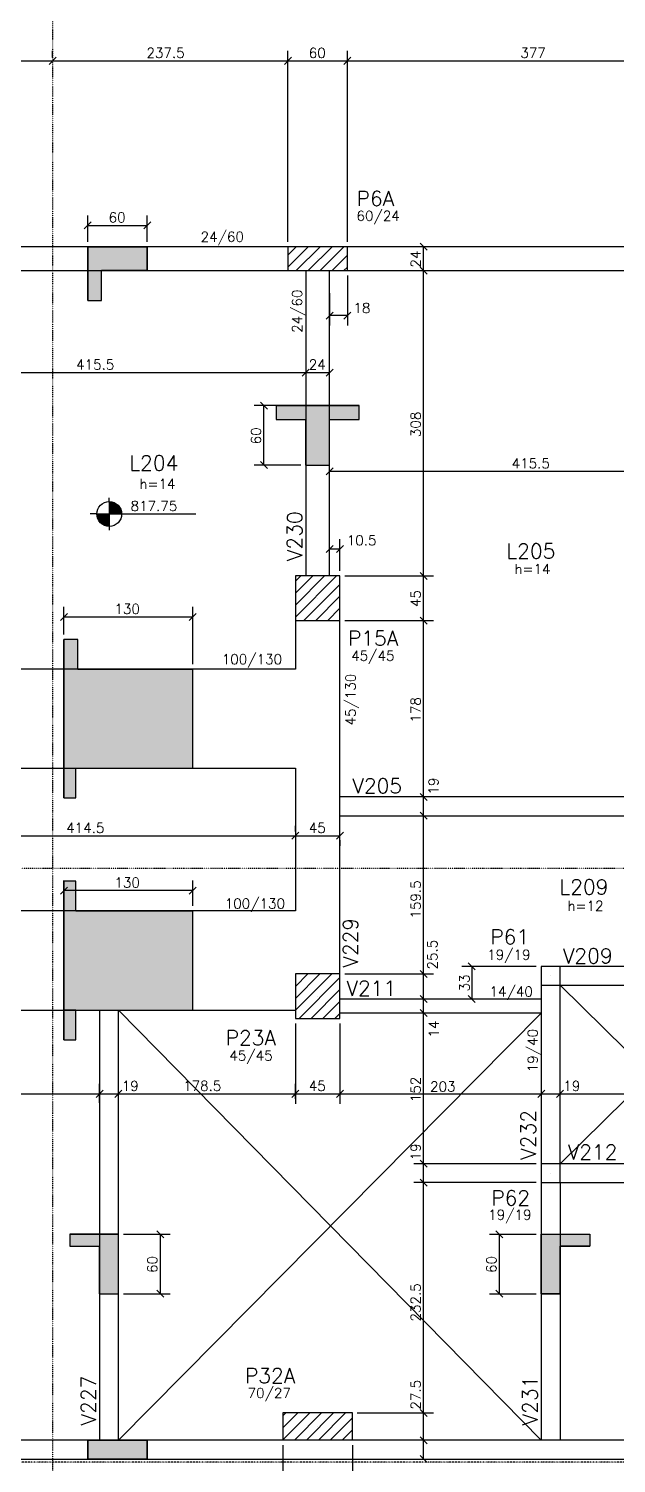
# Model space of a CAD drawing. Extents: x 938 to 7122, y 589 to 4089.
# Drawn here: x 3461 to 4054, y 1782 to 3230 of the extents above; entities that cross this region are included whole.
import ezdxf

# ---------------------------------------------------------------- set-up
doc = ezdxf.new("R2010")
doc.units = 0
doc.header["$MEASUREMENT"] = 0
doc.linetypes.add('ESTILO_TQS_0003', pattern=[1.5, 0.5, -0.4, 0.1, -0.5])
doc.linetypes.add('ESTILO_TQS_0004', pattern=[2, 0.5, -0.4, 0.1, -0.4, 0.1, -0.5])
for name, color, linetype in [('1', 1, 'CONTINUOUS'), ('2', 2, 'CONTINUOUS'), ('3', 3, 'CONTINUOUS'), ('4', 4, 'CONTINUOUS'), ('6', 6, 'CONTINUOUS'), ('7', 7, 'CONTINUOUS'), ('8', 8, 'CONTINUOUS'), ('9', 9, 'CONTINUOUS')]:
    doc.layers.add(name, color=color, linetype=linetype)
doc.styles.get("Standard").update_dxf_attribs({"font": 'ROMANS.SHX'})

msp = doc.modelspace()

# ---------------------------------------------------------------- linework, layer by layer
at = {"layer": '1', "linetype": 'Continuous'}
for p, q in [((3996.7985, 2084.4455), (4179.7985, 2264.4455)), ((3996.7985, 2264.4455), (4179.7985, 2084.4455)), ((3996.7985, 2084.4455), (4179.7985, 2264.4455)), ((3996.7985, 2264.4455), (4179.7985, 2084.4455)), ((3551.298508, 2239.4455), (3977.7985, 1805.4455)), ((3551.298508, 1805.4455), (3977.7985, 2236.415879))]:
    msp.add_line(p, q, dxfattribs=at)
at = {"layer": '2', "linetype": 'Continuous'}
for p, q in [((3481.262966, 3193.543535), (3488.334034, 3200.614603)), ((3481.262966, 3193.543535), (3488.334034, 3200.614603)), ((3718.762966, 3193.543535), (3725.834034, 3200.614603)), ((3718.762966, 3193.543535), (3725.834034, 3200.614603)), ((3778.762966, 3193.543535), (3785.834034, 3200.614603)), ((3778.762966, 3193.543535), (3785.834034, 3200.614603)), ((3516.825745, 3027.510296), (3523.896813, 3034.581364)), ((3576.825745, 3027.510296), (3583.896813, 3034.581364)), ((3862.709503, 3005.909966), (3855.638436, 3012.981034)), ((3520.361279, 3009.4455), (3520.361279, 3009.4455)), ((3580.361279, 3009.4455), (3580.361279, 3009.4455)), ((3752.2985, 2997.4455), (3752.2985, 2997.4455)), ((3862.709503, 2981.909966), (3855.638436, 2988.981034)), ((3862.709503, 2981.909966), (3855.638436, 2988.981034)), ((3767.834034, 2943.63416), (3760.762966, 2936.563093)), ((3785.834034, 2943.63416), (3778.762966, 2936.563093)), ((3736.762966, 2879.080579), (3743.834034, 2886.151646)), ((3736.762966, 2879.080579), (3743.834034, 2886.151646)), ((3760.762966, 2879.080579), (3767.834034, 2886.151646)), ((3701.656486, 2845.660433), (3694.585419, 2852.731501)), ((3701.656486, 2785.660433), (3694.585419, 2792.731501)), ((3760.762966, 2779.44675), (3767.834034, 2786.517818)), ((3767.834034, 2708.070411), (3760.762966, 2700.999343)), ((3778.334034, 2708.070411), (3771.262966, 2700.999343)), ((3862.709503, 2673.909966), (3855.638436, 2680.981034)), ((3862.709503, 2673.909966), (3855.638436, 2680.981034)), ((3752.2985, 2654.9455), (3752.2985, 2654.9455)), ((3492.720403, 2632.599756), (3499.791471, 2639.670824)), ((3622.720403, 2632.599756), (3629.791471, 2639.670824)), ((3862.709503, 2628.909966), (3855.638436, 2635.981034)), ((3862.709503, 2628.909966), (3855.638436, 2635.981034)), ((3496.255937, 2613.4455), (3496.255937, 2613.4455)), ((3626.255937, 2583.4455), (3626.255937, 2583.4455)), ((3862.709503, 2450.909966), (3855.638436, 2457.981034)), ((3862.709503, 2450.909966), (3855.638436, 2457.981034)), ((3862.709503, 2431.909966), (3855.638436, 2438.981034)), ((3862.709503, 2431.909966), (3855.638436, 2438.981034)), ((3726.262966, 2411.713912), (3733.334034, 2418.78498)), ((3726.262966, 2411.713912), (3733.334034, 2418.78498)), ((3726.262966, 2411.713912), (3733.334034, 2418.78498)), ((3771.262966, 2411.713912), (3778.334034, 2418.78498)), ((3499.791471, 2363.572003), (3492.720403, 2356.500936)), ((3629.791471, 2363.572003), (3622.720403, 2356.500936)), ((3904.272095, 2286.981034), (3911.343162, 2279.909966)), ((3862.709503, 2272.409966), (3855.638436, 2279.481034)), ((3862.709503, 2272.409966), (3855.638436, 2279.481034)), ((3987.2985, 2273.9455), (3987.2985, 2273.9455)), ((3752.2985, 2253.4455), (3752.2985, 2253.4455)), ((3862.709503, 2246.980345), (3855.638436, 2254.051413)), ((3862.709503, 2246.980345), (3855.638436, 2254.051413)), ((3904.272095, 2254.051413), (3911.343162, 2246.980345)), ((3862.709503, 2232.880345), (3855.638436, 2239.951413)), ((3862.709503, 2232.880345), (3855.638436, 2239.951413)), ((3528.762974, 2151.385638), (3535.834042, 2158.456706)), ((3528.762974, 2151.385638), (3535.834042, 2158.456706)), ((3547.762974, 2151.385638), (3554.834042, 2158.456706)), ((3547.762974, 2151.385638), (3554.834042, 2158.456706)), ((3726.262966, 2151.385638), (3733.334034, 2158.456706)), ((3726.262966, 2151.385638), (3733.334034, 2158.456706)), ((3726.262966, 2151.385638), (3733.334034, 2158.456706)), ((3771.262966, 2151.385638), (3778.334034, 2158.456706)), ((3771.262966, 2151.385638), (3778.334034, 2158.456706)), ((3974.262966, 2151.385638), (3981.334034, 2158.456706)), ((3974.262966, 2151.385638), (3981.334034, 2158.456706)), ((3993.262966, 2151.385638), (4000.334034, 2158.456706)), ((3993.262966, 2151.385638), (4000.334034, 2158.456706)), ((3862.709503, 2080.909966), (3855.638436, 2087.981034)), ((3862.709503, 2080.909966), (3855.638436, 2087.981034)), ((3987.2985, 2074.9455), (3987.2985, 2074.9455)), ((3862.709503, 2061.909966), (3855.638436, 2068.981034)), ((3862.709503, 2061.909966), (3855.638436, 2068.981034)), ((3589.921487, 2016.71618), (3596.992554, 2009.645113)), ((3932.104454, 2016.71618), (3939.175521, 2009.645113)), ((3589.921487, 1956.71618), (3596.992554, 1949.645113)), ((3932.104454, 1956.71618), (3939.175521, 1949.645113)), ((3862.709503, 1829.409966), (3855.638436, 1836.481034)), ((3862.709503, 1829.409966), (3855.638436, 1836.481034)), ((3752.2985, 1819.4455), (3752.2985, 1819.4455)), ((3862.709503, 1801.909966), (3855.638436, 1808.981034)), ((3862.709503, 1801.909966), (3855.638436, 1808.981034)), ((3520.361279, 1786.4455), (3520.361279, 1786.4455)), ((3580.361279, 1786.4455), (3580.361279, 1786.4455)), ((3862.709503, 1782.909966), (3855.638436, 1789.981034))]:
    msp.add_line(p, q, dxfattribs=at)
at = {"layer": '2', "linetype": 'ESTILO_TQS_0003'}
msp.add_line((5334.295499, 1783.447249), (1863.811791, 1783.432074), dxfattribs=at)
at = {"layer": '3', "linetype": 'Continuous'}
for p, q in [((3722.2985, 2989.028768), (3742.715232, 3009.4455)), ((3722.2985, 3001.049583), (3730.694417, 3009.4455)), ((3730.736047, 2985.4455), (3754.736047, 3009.4455)), ((3742.756863, 2985.4455), (3766.756863, 3009.4455)), ((3754.777678, 2985.4455), (3778.777678, 3009.4455)), ((3766.798493, 2985.4455), (3782.2985, 3000.945507)), ((3778.819308, 2985.4455), (3782.2985, 2988.924692)), ((3542.023391, 2752.433951), (3542.023391, 2756.194066)), ((3542.023391, 2752.433951), (3542.023391, 2727.433951)), ((3542.023391, 2751.826603), (3545.872516, 2751.826603)), ((3542.023391, 2751.033754), (3547.771854, 2751.033754)), ((3542.023391, 2750.240905), (3549.095649, 2750.240905)), ((3529.523391, 2739.933951), (3522.888019, 2739.933951)), ((3542.023343, 2739.141149), (3529.523343, 2739.141149)), ((3529.523391, 2739.933951), (3554.523391, 2739.933951)), ((3542.023343, 2738.3483), (3529.624337, 2738.3483)), ((3542.023343, 2737.555451), (3529.751701, 2737.555451)), ((3542.023343, 2736.762602), (3529.932326, 2736.762602)), ((3542.023343, 2735.969801), (3530.168599, 2735.969801)), ((3542.023391, 2749.448044), (3550.13091, 2749.448044)), ((3542.023391, 2748.655255), (3550.97825, 2748.655255)), ((3542.023391, 2747.862406), (3551.687259, 2747.862406)), ((3542.023391, 2747.069545), (3552.286595, 2747.069545)), ((3542.023391, 2746.276696), (3552.794618, 2746.276696)), ((3542.023391, 2745.483847), (3553.223771, 2745.483847)), ((3542.023391, 2744.690998), (3553.58283, 2744.690998)), ((3542.023391, 2743.898148), (3553.878135, 2743.898148)), ((3542.023391, 2743.105347), (3554.114408, 2743.105347)), ((3542.023391, 2742.312498), (3554.294986, 2742.312498)), ((3542.023391, 2741.519649), (3554.422397, 2741.519649)), ((3542.023391, 2740.7268), (3554.523391, 2740.7268)), ((3554.523391, 2739.933951), (3629.301933, 2739.933951)), ((3542.023343, 2735.176904), (3530.463905, 2735.176904)), ((3542.023343, 2734.384103), (3530.822963, 2734.384103)), ((3542.023343, 2733.591254), (3531.252116, 2733.591254)), ((3542.023343, 2732.798405), (3531.760139, 2732.798405)), ((3542.023343, 2732.005556), (3532.359523, 2732.005556)), ((3542.023343, 2731.212754), (3533.068484, 2731.212754)), ((3542.023343, 2730.419845), (3533.915824, 2730.419845)), ((3542.023343, 2729.627044), (3534.951085, 2729.627044)), ((3542.023343, 2728.834195), (3536.274881, 2728.834195)), ((3542.023343, 2728.041346), (3538.174266, 2728.041346)), ((3542.023391, 2727.433951), (3542.023391, 2723.746943)), ((3729.7985, 2635.90431), (3771.33969, 2677.4455)), ((3729.7985, 2647.925125), (3759.318875, 2677.4455)), ((3729.7985, 2659.94594), (3747.29806, 2677.4455)), ((3729.7985, 2671.966755), (3735.277245, 2677.4455)), ((3738.360506, 2632.4455), (3774.7985, 2668.883494)), ((3750.381321, 2632.4455), (3774.7985, 2656.862679)), ((3762.402136, 2632.4455), (3774.7985, 2644.841864)), ((3774.422952, 2632.4455), (3774.7985, 2632.821048)), ((3729.7985, 2239.217405), (3766.526595, 2275.9455)), ((3729.7985, 2251.238221), (3754.505779, 2275.9455)), ((3729.7985, 2263.259036), (3742.484964, 2275.9455)), ((3729.7985, 2275.279851), (3730.464149, 2275.9455)), ((3733.54741, 2230.9455), (3774.7985, 2272.19659)), ((3745.568225, 2230.9455), (3774.7985, 2260.175775)), ((3757.589041, 2230.9455), (3774.7985, 2248.154959)), ((3977.7985, 2250.515879), (3774.7985, 2250.515879)), ((3532.298508, 2239.4455), (3532.298508, 1805.4455)), ((3551.298508, 1805.4455), (3551.298508, 2239.4455)), ((3769.609856, 2230.9455), (3774.7985, 2236.134144)), ((3977.7985, 2236.415879), (3774.7985, 2236.415879)), ((3977.7985, 2065.4455), (3977.7985, 1805.4455)), ((3996.7985, 2065.4455), (3996.7985, 1805.4455)), ((3717.2985, 1805.9455), (3744.25513, 1832.9455)), ((3717.2985, 1818.009686), (3732.234314, 1832.9455)), ((3717.2985, 1830.030501), (3720.213499, 1832.9455)), ((3729.275945, 1805.9455), (3756.275945, 1832.9455)), ((3741.29676, 1805.9455), (3768.29676, 1832.9455)), ((3753.317575, 1805.9455), (3780.317575, 1832.9455)), ((3765.338391, 1805.9455), (3787.2985, 1827.905609)), ((3777.359206, 1805.9455), (3787.2985, 1815.884794))]:
    msp.add_line(p, q, dxfattribs=at)
for points in [[(3722.2985, 3009.4455), (3345.2985, 3009.4455)], [(4159.2985, 3009.4455), (3782.2985, 3009.4455)], [(3345.2985, 2985.4455), (3722.2985, 2985.4455)], [(3740.2985, 2985.4455), (3740.2985, 2677.4455)], [(3764.2985, 2677.4455), (3764.2985, 2985.4455)], [(3782.2985, 2985.4455), (4159.2985, 2985.4455)], [(3729.7985, 2632.4455), (3729.7985, 2583.4455)], [(3774.7985, 2533.4455), (3774.7985, 2632.4455)], [(3729.7985, 2583.4455), (3324.7985, 2583.4455)], [(3774.7985, 2454.4455), (3774.7985, 2533.4455)], [(3315.2985, 2483.4455), (3729.7985, 2483.4455)], [(3729.7985, 2483.4455), (3729.7985, 2444.9455)], [(4179.7985, 2454.4455), (3774.7985, 2454.4455)], [(3774.7985, 2435.4455), (3774.7985, 2454.4455)], [(3729.7985, 2444.9455), (3729.7985, 2339.4455)], [(3774.7985, 2435.4455), (4179.7985, 2435.4455)], [(3774.7985, 2289.4455), (3774.7985, 2435.4455)], [(3729.7985, 2339.4455), (3315.2985, 2339.4455)], [(3774.7985, 2275.9455), (3774.7985, 2289.4455)], [(4179.7985, 2283.4455), (3996.7985, 2283.4455)], [(3977.7985, 2264.4455), (3977.7985, 2084.4455)], [(3996.7985, 2084.4455), (3996.7985, 2264.4455)], [(3996.7985, 2264.4455), (4179.7985, 2264.4455)], [(3315.2985, 2239.4455), (3729.7985, 2239.4455)], [(4179.7985, 2084.4455), (3996.7985, 2084.4455)], [(3996.7985, 2065.4455), (4179.7985, 2065.4455)], [(3717.2985, 1805.4455), (3355.2985, 1805.4455)], [(3717.2985, 1805.9455), (3717.2985, 1805.4455)], [(3787.2985, 1805.4455), (3787.2985, 1805.9455)], [(4179.7985, 1805.4455), (3787.2985, 1805.4455)], [(3275.2985, 1786.4455), (3752.2985, 1786.4455)], [(3752.2985, 1786.4455), (4179.7985, 1786.4455)]]:
    msp.add_lwpolyline(points, dxfattribs=at)
msp.add_circle((3542.023391, 2739.933951), 12.5, dxfattribs=at)
at = {"layer": '6', "linetype": 'Continuous'}
for p, q in [((3520.361279, 2985.4455), (3520.361279, 3009.4455)), ((3520.361279, 3009.4455), (3580.361279, 3009.4455)), ((3580.361279, 3009.4455), (3580.361279, 2985.4455)), ((3520.361279, 2955.4455), (3520.361279, 2985.4455)), ((3534.361279, 2955.4455), (3534.361279, 2985.4455)), ((3580.361279, 2985.4455), (3534.361279, 2985.4455)), ((3710.2985, 2849.195967), (3740.2985, 2849.195967)), ((3740.2985, 2849.195967), (3764.2985, 2849.195967)), ((3764.2985, 2849.195967), (3794.2985, 2849.195967)), ((3710.2985, 2835.195967), (3740.2985, 2835.195967)), ((3740.2985, 2789.195967), (3740.2985, 2835.195967)), ((3764.2985, 2789.195967), (3764.2985, 2835.195967)), ((3764.2985, 2835.195967), (3794.2985, 2835.195967)), ((3740.2985, 2789.195967), (3764.2985, 2789.195967)), ((3496.255937, 2583.4455), (3496.255937, 2613.4455)), ((3510.255937, 2583.4455), (3510.255937, 2613.4455)), ((3496.255937, 2483.4455), (3496.255937, 2583.4455)), ((3510.255937, 2583.4455), (3626.255937, 2583.4455)), ((3626.255937, 2483.4455), (3626.255937, 2583.4455)), ((3496.255937, 2453.4455), (3496.255937, 2483.4455)), ((3508.255937, 2453.4455), (3508.255937, 2483.4455)), ((3508.255937, 2483.4455), (3626.255937, 2483.4455)), ((3496.255937, 2339.4455), (3496.255937, 2369.4455)), ((3508.255937, 2339.4455), (3508.255937, 2369.4455)), ((3496.255937, 2239.4455), (3496.255937, 2339.4455)), ((3508.255937, 2339.4455), (3626.255937, 2339.4455)), ((3626.255937, 2239.4455), (3626.255937, 2339.4455)), ((3496.255937, 2209.4455), (3496.255937, 2239.4455)), ((3508.255937, 2239.4455), (3626.255937, 2239.4455)), ((3508.255937, 2209.4455), (3508.255937, 2239.4455)), ((3502.298508, 2013.180647), (3532.298508, 2013.180647)), ((3532.298508, 2013.180647), (3551.298508, 2013.180647)), ((3551.298508, 2013.180647), (3551.298508, 2013.180647)), ((3551.298508, 2001.180647), (3551.298508, 2013.180647)), ((3977.7985, 2013.180647), (3977.7985, 2013.180647)), ((3977.7985, 2013.180647), (3996.7985, 2013.180647)), ((3977.7985, 2001.180647), (3977.7985, 2013.180647)), ((3996.7985, 2013.180647), (4026.7985, 2013.180647)), ((3502.298508, 2001.180647), (3532.298508, 2001.180647)), ((3532.298508, 1953.180647), (3532.298508, 2001.180647)), ((3551.298508, 1953.180647), (3551.298508, 2001.180647)), ((3551.298508, 2001.180647), (3551.298508, 2001.180647)), ((3977.7985, 1953.180647), (3977.7985, 2001.180647)), ((3977.7985, 2001.180647), (3977.7985, 2001.180647)), ((3996.7985, 1953.180647), (3996.7985, 2001.180647)), ((3996.7985, 2001.180647), (4026.7985, 2001.180647)), ((3532.298508, 1953.180647), (3551.298508, 1953.180647)), ((3977.7985, 1953.180647), (3996.7985, 1953.180647)), ((3520.361279, 1786.4455), (3520.361279, 1805.4455)), ((3520.361279, 1805.4455), (3580.361279, 1805.4455)), ((3580.361279, 1805.4455), (3580.361279, 1786.4455)), ((3580.361279, 1786.4455), (3520.361279, 1786.4455))]:
    msp.add_line(p, q, dxfattribs=at)
at = {"layer": '7', "linetype": 'Continuous'}
for points in [[(3722.2985, 2985.4455), (3782.2985, 2985.4455), (3782.2985, 3009.4455), (3722.2985, 3009.4455), (3722.2985, 2985.4455)], [(3729.7985, 2632.4455), (3774.7985, 2632.4455), (3774.7985, 2677.4455), (3729.7985, 2677.4455), (3729.7985, 2632.4455)], [(3729.7985, 2230.9455), (3774.7985, 2230.9455), (3774.7985, 2275.9455), (3729.7985, 2275.9455), (3729.7985, 2230.9455)], [(3977.7985, 2264.4455), (3996.7985, 2264.4455), (3996.7985, 2283.4455), (3977.7985, 2283.4455), (3977.7985, 2264.4455)], [(3977.7985, 2065.4455), (3996.7985, 2065.4455), (3996.7985, 2084.4455), (3977.7985, 2084.4455), (3977.7985, 2065.4455)], [(3717.2985, 1805.9455), (3787.2985, 1805.9455), (3787.2985, 1832.9455), (3717.2985, 1832.9455), (3717.2985, 1805.9455)]]:
    msp.add_lwpolyline(points, dxfattribs=at)
at = {"layer": '8', "linetype": 'Continuous'}
for p, q in [((3551.298508, 2001.180647), (3551.298508, 2013.180647)), ((3977.7985, 2001.180647), (3977.7985, 2013.180647))]:
    msp.add_line(p, q, dxfattribs=at)
for points in [[(3520.361279, 2955.4455), (3534.361279, 2955.4455), (3534.361279, 2985.4455), (3580.361279, 2985.4455), (3580.361279, 3009.4455), (3520.361279, 3009.4455), (3520.361279, 2955.4455)], [(3710.2985, 2849.195967), (3710.2985, 2835.195967), (3740.2985, 2835.195967), (3740.2985, 2789.195967), (3764.2985, 2789.195967), (3764.2985, 2835.195967), (3794.2985, 2835.195967), (3794.2985, 2849.195967), (3710.2985, 2849.195967)], [(3496.255937, 2453.4455), (3508.255937, 2453.4455), (3508.255937, 2483.4455), (3626.255937, 2483.4455), (3626.255937, 2583.4455), (3510.255937, 2583.4455), (3510.255937, 2613.4455), (3496.255937, 2613.4455), (3496.255937, 2453.4455)], [(3496.255937, 2239.4455), (3626.255937, 2239.4455), (3626.255937, 2339.4455), (3508.255937, 2339.4455), (3508.255937, 2369.4455), (3496.255937, 2369.4455), (3496.255937, 2239.4455)], [(3508.255937, 2239.4455), (3496.255937, 2239.4455), (3496.255937, 2209.4455), (3508.255937, 2209.4455), (3508.255937, 2239.4455)], [(3502.298508, 2013.180647), (3502.298508, 2001.180647), (3532.298508, 2001.180647), (3532.298508, 1953.180647), (3551.298508, 1953.180647), (3551.298508, 2001.180647), (3551.298508, 2013.180647), (3502.298508, 2013.180647)], [(4026.7985, 2013.180647), (4026.7985, 2001.180647), (3996.7985, 2001.180647), (3996.7985, 1953.180647), (3977.7985, 1953.180647), (3977.7985, 2001.180647), (3977.7985, 2013.180647), (4026.7985, 2013.180647)], [(3520.361279, 1786.4455), (3580.361279, 1786.4455), (3580.361279, 1805.4455), (3520.361279, 1805.4455), (3520.361279, 1786.4455)]]:
    msp.add_lwpolyline(points, dxfattribs=at)
for points in [[(3520.361279, 2955.4455), (3534.361279, 2955.4455), (3520.361279, 3009.4455)], [(3534.361279, 2955.4455), (3534.361279, 2985.4455), (3520.361279, 3009.4455)], [(3520.361279, 3009.4455), (3534.361279, 2985.4455), (3580.361279, 3009.4455)], [(3534.361279, 2985.4455), (3580.361279, 2985.4455), (3580.361279, 3009.4455)], [(3710.2985, 2849.195967), (3710.2985, 2835.195967), (3740.2985, 2835.195967)], [(3710.2985, 2849.195967), (3740.2985, 2835.195967), (3794.2985, 2849.195967)], [(3740.2985, 2835.195967), (3764.2985, 2835.195967), (3794.2985, 2849.195967)], [(3764.2985, 2835.195967), (3794.2985, 2835.195967), (3794.2985, 2849.195967)], [(3740.2985, 2789.195967), (3764.2985, 2789.195967), (3740.2985, 2835.195967)], [(3764.2985, 2789.195967), (3764.2985, 2835.195967), (3740.2985, 2835.195967)], [(3508.255937, 2483.4455), (3510.255937, 2613.4455), (3496.255937, 2613.4455)], [(3508.255937, 2483.4455), (3496.255937, 2613.4455), (3508.255937, 2453.4455)], [(3508.255937, 2453.4455), (3496.255937, 2613.4455), (3496.255937, 2453.4455)], [(3508.255937, 2483.4455), (3510.255937, 2583.4455), (3510.255937, 2613.4455)], [(3508.255937, 2483.4455), (3626.255937, 2483.4455), (3510.255937, 2583.4455)], [(3510.255937, 2583.4455), (3626.255937, 2483.4455), (3626.255937, 2583.4455)], [(3496.255937, 2239.4455), (3508.255937, 2339.4455), (3508.255937, 2369.4455)], [(3496.255937, 2239.4455), (3508.255937, 2369.4455), (3496.255937, 2369.4455)], [(3496.255937, 2239.4455), (3496.255937, 2369.4455), (3496.255937, 2239.4455)], [(3496.255937, 2239.4455), (3626.255937, 2239.4455), (3626.255937, 2339.4455)], [(3496.255937, 2239.4455), (3626.255937, 2339.4455), (3508.255937, 2339.4455)], [(3508.255937, 2239.4455), (3496.255937, 2239.4455), (3496.255937, 2209.4455)], [(3508.255937, 2239.4455), (3496.255937, 2209.4455), (3508.255937, 2209.4455)], [(3508.255937, 2239.4455), (3508.255937, 2209.4455), (3508.255937, 2239.4455)], [(3551.298508, 2013.180647), (3502.298508, 2013.180647), (3532.298508, 2001.180647)], [(3532.298508, 2001.180647), (3502.298508, 2013.180647), (3502.298508, 2001.180647)], [(3551.298508, 2013.180647), (3532.298508, 2001.180647), (3551.298508, 1953.180647)], [(3551.298508, 2013.180647), (3551.298508, 1953.180647), (3551.298508, 2001.180647)], [(3996.7985, 2001.180647), (3977.7985, 2001.180647), (4026.7985, 2013.180647)], [(4026.7985, 2013.180647), (3977.7985, 2001.180647), (3977.7985, 2013.180647)], [(3996.7985, 2001.180647), (4026.7985, 2013.180647), (4026.7985, 2001.180647)], [(3551.298508, 1953.180647), (3532.298508, 2001.180647), (3532.298508, 1953.180647)], [(3996.7985, 2001.180647), (3996.7985, 1953.180647), (3977.7985, 1953.180647)], [(3996.7985, 2001.180647), (3977.7985, 1953.180647), (3977.7985, 2001.180647)], [(3520.361279, 1786.4455), (3580.361279, 1786.4455), (3580.361279, 1805.4455)], [(3520.361279, 1786.4455), (3580.361279, 1805.4455), (3520.361279, 1805.4455)], [(3520.361279, 1786.4455), (3520.361279, 1805.4455), (3520.361279, 1786.4455)]]:
    msp.add_solid(points, dxfattribs=at)
at = {"layer": '9', "linetype": 'ESTILO_TQS_0004'}
for p, q in [((3484.7985, 3725.258725), (3484.7985, 1507.268327)), ((1386.105597, 2382.4455), (5564.015502, 2382.4455))]:
    msp.add_line(p, q, dxfattribs=at)
at = {"layer": '9', "linetype": 'Continuous'}
for p, q in [((3484.7985, 3200.392058), (3484.7985, 3207.079069)), ((3722.2985, 3014.4455), (3722.2985, 3207.079069)), ((3782.2985, 3014.4455), (3782.2985, 3207.079069)), ((3345.2985, 3197.079069), (3484.7985, 3197.079069)), ((3484.7985, 3197.079069), (3722.2985, 3197.079069)), ((3722.2985, 3197.079069), (3782.2985, 3197.079069)), ((3782.2985, 3197.079069), (4159.2985, 3197.079069)), ((3520.361279, 3014.4455), (3520.361279, 3041.04583)), ((3580.361279, 3014.4455), (3580.361279, 3041.04583)), ((3520.361279, 3031.04583), (3580.361279, 3031.04583)), ((3859.17397, 2985.4455), (3859.17397, 3009.4455)), ((3859.17397, 2677.4455), (3859.17397, 2985.4455)), ((3782.2985, 2980.4455), (3782.2985, 2930.098627)), ((3764.2985, 2962.79565), (3764.2985, 2930.098627)), ((3782.2985, 2940.098627), (3764.2985, 2940.098627)), ((3324.7985, 2882.616112), (3740.2985, 2882.616112)), ((3740.2985, 2882.616112), (3764.2985, 2882.616112)), ((3711.789705, 2849.195967), (3688.120953, 2849.195967)), ((3698.120953, 2789.195967), (3698.120953, 2849.195967)), ((3735.2985, 2789.195967), (3688.120953, 2789.195967)), ((3764.2985, 2771.588259), (3764.2985, 2792.982284)), ((3764.2985, 2782.982284), (4179.7985, 2782.982284)), ((3764.2985, 2700.832787), (3764.2985, 2714.534877)), ((3774.7985, 2682.4455), (3774.7985, 2714.534877)), ((3774.7985, 2704.534877), (3764.2985, 2704.534877)), ((3779.7985, 2677.4455), (3869.17397, 2677.4455)), ((3859.17397, 2632.4455), (3859.17397, 2677.4455)), ((3496.255937, 2618.4455), (3496.255937, 2646.13529)), ((3496.255937, 2636.13529), (3626.255937, 2636.13529)), ((3626.255937, 2588.4455), (3626.255937, 2646.13529)), ((3779.7985, 2632.4455), (3869.17397, 2632.4455)), ((3859.17397, 2454.4455), (3859.17397, 2632.4455)), ((3859.17397, 2435.4455), (3859.17397, 2454.4455)), ((3859.17397, 2275.9455), (3859.17397, 2435.4455)), ((3729.7985, 2419.464932), (3729.7985, 2425.249446)), ((3315.2985, 2415.249446), (3729.7985, 2415.249446)), ((3729.7985, 2415.249446), (3774.7985, 2415.249446)), ((3729.7985, 2414.464932), (3729.7985, 2405.249446)), ((3774.7985, 2410.809014), (3774.7985, 2405.249446)), ((3496.255937, 2344.4455), (3496.255937, 2370.036469)), ((3626.255937, 2360.036469), (3496.255937, 2360.036469)), ((3626.255937, 2344.4455), (3626.255937, 2370.036469)), ((3779.7985, 2275.9455), (3869.17397, 2275.9455)), ((3859.17397, 2250.515879), (3859.17397, 2275.9455)), ((3972.7985, 2283.4455), (3897.807628, 2283.4455)), ((3907.807628, 2283.4455), (3907.807628, 2250.515879)), ((3859.17397, 2236.415879), (3859.17397, 2250.515879)), ((3909.287481, 2250.515879), (3897.807628, 2250.515879)), ((3859.17397, 2084.4455), (3859.17397, 2236.415879)), ((3729.7985, 2225.9455), (3729.7985, 2144.921172)), ((3774.7985, 2225.9455), (3774.7985, 2144.921172)), ((3532.298508, 2145.874998), (3532.298508, 2164.921172)), ((3729.7985, 2149.921172), (3729.7985, 2164.921172)), ((3315.2985, 2154.921172), (3532.298508, 2154.921172)), ((3532.298508, 2154.921172), (3551.298508, 2154.921172)), ((3551.298508, 2154.921172), (3729.7985, 2154.921172)), ((3729.7985, 2154.921172), (3774.7985, 2154.921172)), ((3774.7985, 2154.921172), (3977.7985, 2154.921172)), ((3977.7985, 2154.921172), (3996.7985, 2154.921172)), ((3996.7985, 2154.921172), (4179.7985, 2154.921172)), ((3972.7985, 2084.4455), (3849.17397, 2084.4455)), ((3859.17397, 2065.4455), (3859.17397, 2084.4455)), ((3972.7985, 2065.4455), (3849.17397, 2065.4455)), ((3859.17397, 1832.9455), (3859.17397, 2065.4455)), ((3556.298508, 2013.180647), (3603.457021, 2013.180647)), ((3593.457021, 2013.180647), (3593.457021, 1953.180647)), ((3925.639987, 2013.180647), (3972.7985, 2013.180647)), ((3935.639987, 1953.180647), (3935.639987, 2013.180647)), ((3556.298508, 1953.180647), (3603.457021, 1953.180647)), ((3925.639987, 1953.180647), (3972.7985, 1953.180647)), ((3792.2985, 1832.9455), (3869.17397, 1832.9455)), ((3859.17397, 1805.4455), (3859.17397, 1832.9455)), ((3717.2985, 1800.4455), (3717.2985, 1615.012119)), ((3787.2985, 1800.4455), (3787.2985, 1615.012119)), ((3859.17397, 1786.4455), (3859.17397, 1805.4455))]:
    msp.add_line(p, q, dxfattribs=at)

# ---------------------------------------------------------------- texts
at = {"layer": '2', "linetype": 'Continuous'}
for s, p in [('237.5', (3579.5485, 3200.079069)), ('60', (3743.2985, 3200.079069)), ('377', (3956.7985, 3200.079069)), ('60', (3541.361279, 3034.04583)), ('18', (3788.385831, 2942.678975)), ('415.5', (3508.5485, 2885.616112)), ('24', (3743.2985, 2885.616112)), ('415.5', (3948.0485, 2785.982284)), ('10.5', (3781.607859, 2708.350698)), ('130', (3547.255937, 2639.13529)), ('414.5', (3498.5485, 2418.249446)), ('45', (3743.2985, 2418.249446)), ('130', (3547.255937, 2363.036469)), ('19', (3554.631838, 2157.921172)), ('178.5', (3616.548504, 2157.921172)), ('45', (3743.2985, 2157.921172)), ('203', (3865.680288, 2157.306301)), ('19', (4000.13183, 2157.921172))]:
    msp.add_text(s, height=10, dxfattribs=at).set_placement(p)
for s, p in [('24', (3856.17397, 2988.4455)), ('308', (3856.17397, 2817.4455)), ('60', (3695.120953, 2810.195967)), ('45', (3856.17397, 2645.9455)), ('178', (3856.17397, 2529.4455)), ('19', (3874.151807, 2456.844916)), ('159.5', (3856.17397, 2331.6955)), ('25.5', (3873.101957, 2280.320552)), ('33', (3905.472229, 2258.190621)), ('14', (3874.420585, 2211.706157)), ('152', (3856.17397, 2146.430689)), ('19', (3856.17397, 2087.77883)), ('60', (3590.457021, 1974.180647)), ('60', (3932.639987, 1974.180647)), ('232.5', (3856.17397, 1925.1955)), ('27.5', (3856.17397, 1836.27883))]:
    msp.add_text(s, height=10, rotation=90, dxfattribs=at).set_placement(p)
at = {"layer": '3', "linetype": 'Continuous'}
for s, p in [('60/24', (3791.466633, 3035.688532)), ('24/60', (3634.152518, 3014.573895)), ('h=14', (3572.423928, 2765.234009)), ('817.75', (3563.587215, 2742.985038)), ('h=14', (3950.800299, 2679.375558)), ('100/130', (3655.543347, 2588.364333)), ('45/45', (3786.075695, 2591.900197)), ('100/130', (3658.525528, 2341.867288)), ('h=12', (4004.292913, 2339.489092)), ('19/19', (3923.309695, 2290.262668)), ('14/40', (3925.700954, 2253.135576)), ('45/45', (3663.209399, 2188.455235)), ('19/19', (3924.332084, 2027.874539)), ('70/27', (3681.59031, 1848.074423))]:
    msp.add_text(s, height=10, dxfattribs=at).set_placement(p)
for s, p in [('24/60', (3736.5485, 2922.653432)), ('45/130', (3790.527482, 2526.436659)), ('19/40', (3974.166949, 2176.656848))]:
    msp.add_text(s, height=10, rotation=90, dxfattribs=at).set_placement(p)
at = {"layer": '4', "linetype": 'Continuous'}
for s, p in [('P6A', (3791.466633, 3050.688532)), ('L204', (3562.190122, 2783.817871)), ('L205', (3942.589245, 2694.991731)), ('P15A', (3782.799096, 2607.118637)), ('V205', (3787.2985, 2458.1955)), ('L209', (3996.091882, 2356.116318)), ('P61', (3926.376862, 2305.773862)), ('V209', (3999.737671, 2286.571653)), ('V211', (3781.320641, 2253.951884)), ('P23A', (3659.426108, 2203.995705)), ('V212', (4004.612668, 2088.674555)), ('P62', (3927.399251, 2042.363344)), ('P32A', (3678.920972, 1863.074423))]:
    msp.add_text(s, height=15, dxfattribs=at).set_placement(p)
for s, p in [('V230', (3736.5485, 2692.4455)), ('V229', (3792.869215, 2282.312848)), ('V232', (3972.315428, 2088.469377)), ('V227', (3528.548508, 1820.4455)), ('V231', (3974.0485, 1820.4455))]:
    msp.add_text(s, height=15, rotation=90, dxfattribs=at).set_placement(p)

doc.saveas('drawing.dxf')
